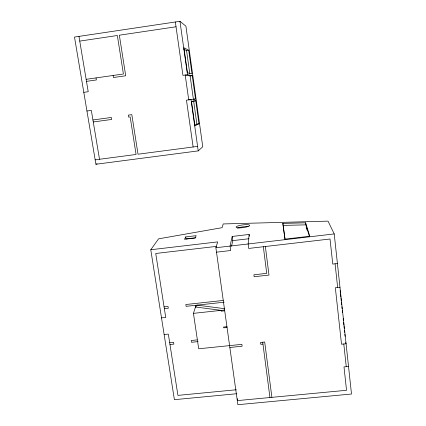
<?xml version="1.0" encoding="UTF-8"?>
<svg xmlns="http://www.w3.org/2000/svg" width="426" height="426" viewBox="0 0 426 426"><rect width="100%" height="100%" fill="white"/><g stroke="black" fill="none" stroke-linecap="round" stroke-linejoin="round"><path stroke-width="0.64" d="M237.458 398.672L237.287 400.616L346.546 390.285L343.995 366.908L348.527 366.461M216.499 252.165L230.663 250.525L230.061 246.074L232.191 236.451L249.146 234.449L248.134 243.97L248.72 248.433L330.022 239.007L332.759 264.061L337.413 263.534M231.579 246.196L232.756 240.631L232.191 236.451M150.777 249.748L158.552 238.842L222.068 227.681L223.224 223.943L328.015 221.137L334.218 233.933L351.503 394.018L237.857 404.7L215.881 247.73L217.681 241.893L150.777 249.748L174.394 399.684L236.835 393.715M195.779 307.141L195.587 307.748L195.47 306.976L221.153 310.373L221.264 311.172L224.71 310.799M229.848 347.478L242.122 346.221L241.872 344.357L198.702 348.782L193.441 313.355L196.019 305.261L196.21 306.576M185.752 236.909L184.479 239.274L195.081 238.022L196.184 235.669L185.752 236.909L186.045 238.911L195.827 237.756M198.228 150.889L202.755 146.746L185.901 26.146L179.948 21.3L74.497 37.062L95.909 164.255L198.228 150.889L190.986 99.546L186.471 100.169L193.127 146.981M198.985 123.78L194.938 125.856L191.492 101.441L195.768 100.781L198.985 123.78L196.876 124.062L194.267 125.372M95.909 164.255L97.101 163.733M191.759 101.361L195.768 100.781M79.753 41.104L117.352 35.507L123.412 73.996L86.143 79.327M176.029 26.779L119.349 35.209L125.713 75.764L113.449 77.516L113.124 75.466M183.819 49.16L186.551 50.55L188.697 50.236L191.998 73.836L187.456 72.814L183.915 47.723L188.697 50.236M86.483 81.366L96.377 79.95L96.042 77.91M195.513 98.97L188.729 99.86L185.209 75.04L190.124 75.972L193.393 99.263L195.513 98.97L192.254 75.674L187.483 74.715L182.94 75.359L175.347 21.987M190.124 75.972L192.254 75.674M83.805 92.351L88.214 91.728L78.964 36.396M86.941 111.005L91.334 110.393L99.508 159.271M92.937 119.972L111.346 117.454L111.671 119.45L93.273 121.969M95.163 159.841L136.08 154.468L130.17 116.921L128.625 117.134L128.311 115.126L131.815 114.647L138.024 154.212L197.595 146.395M232.756 240.631L249.045 238.725M216.349 246.398L155.735 253.475L165.735 317.461L161.513 317.913M215.881 247.73L334.218 233.933M339.975 287.252L335.347 287.758L341.514 344.213L346.077 343.755L345.678 342.52M164.085 306.885L168.025 306.454L168.307 308.27L164.367 308.701M223.24 300.442L185.821 304.515L186.098 306.337L224.151 302.199M193.441 313.355L224.598 310M226.941 326.71L223.506 327.072L223.618 327.86L227.047 327.498M164.132 334.543L168.339 334.101L177.919 395.376L236.393 389.758M169.686 342.744L173.595 342.339L173.872 344.117L169.969 344.522M197.137 339.895L191.231 340.507L191.503 342.296L198.117 341.609M262.959 344.091L260.776 344.315L260.531 342.445L264.69 342.019L271.9 397.346M282.859 223.4L305.628 222.809L309.787 236.244L285.021 239.13L282.859 223.4L283.04 224.907M309.478 236.632L305.863 224.859L283.104 225.407L285.031 239.455M197.163 305.133L224.832 308.722M306.102 226.904L307.055 230.045M186.551 50.55L189.772 73.485M193.649 101.074L196.876 124.062M179.948 21.3L187.483 74.715M249.146 234.449L249.38 236.249M262.714 342.222L269.951 397.527M265.366 246.5L268.987 275.074L254.152 276.73L253.896 274.791L266.719 273.354L263.332 246.734M305.628 222.809L305.863 224.859M340.15 290.638L340.427 293.226M340.571 294.52L340.848 297.108M340.986 298.402L341.269 300.99M341.407 302.284L341.689 304.872M341.897 306.811L342.105 308.754M342.318 310.692L342.525 312.631M343.17 318.563L343.377 320.533M343.59 322.503L343.878 325.129M344.016 326.438L344.229 328.409M344.442 330.379L344.655 332.344M344.868 334.314L345.081 336.284M335.086 263.8L337.658 287.507M343.793 343.984L346.258 366.685M237.442 228.187A6.885 1.385 -7.5 0 1 248.166 226.648M239.295 227.883A6.891 1.363 -7.5 0 0 249.737 225.445A6.891 1.363 -7.5 0 0 239.694 225.45A6.891 1.363 -7.5 0 0 239.295 227.883"/></g></svg>
